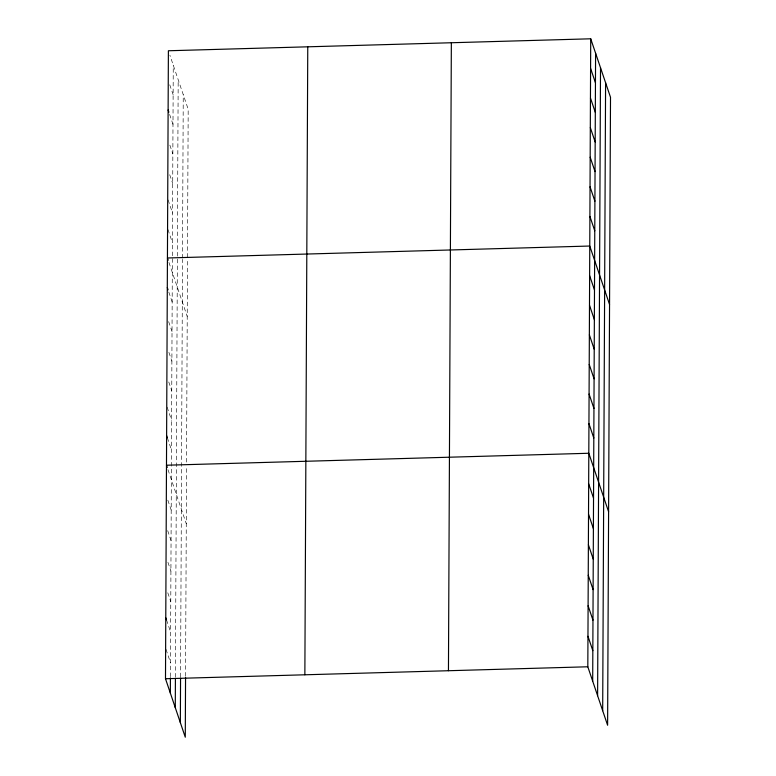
<?xml version="1.0" encoding="UTF-8"?>
<svg xmlns="http://www.w3.org/2000/svg" width="776" height="776" viewBox="0 0 776 776"><rect width="100%" height="100%" fill="white"/><g stroke="black" fill="none" stroke-linecap="round" stroke-linejoin="round"><path stroke-width="0.58" stroke-dasharray="3.88 2.91" d="M170.429 676.691L172.369 256.972M172.379 255.789L173.261 65.136M175.424 677.157L177.364 257.312M177.364 256.129L178.179 79.686M180.566 676.895L182.496 259.281M182.506 258.098L183.252 94.672M185.561 676.197L186.531 466.851M186.55 462.108L187.491 258.427M187.501 257.244L188.18 109.222L169.886 55.183M169.75 84.788L173.126 94.74M169.614 114.392L172.98 124.344M169.857 145.102L172.844 153.949M169.711 174.707L172.709 183.553M168.082 199.888L172.573 213.157M167.946 229.492L172.437 242.762M168.935 262.414L187.22 316.453M168.79 292.019L172.165 301.971M168.654 321.623L172.029 331.575M168.896 352.333L171.894 361.18M168.761 381.938L171.748 390.784M167.121 407.119L171.612 420.388M167.364 437.829L171.477 449.993M167.975 469.645L186.269 523.693M167.829 500.151L171.205 510.104M167.694 530.648L171.059 540.6M167.926 562.26L170.924 571.107M167.781 592.757L170.778 601.604M166.52 619.946L170.633 632.11M166.006 649.337L170.497 662.607"/><path stroke-width="1.16" d="M185.551 677.37L185.28 737.2L165.492 678.738L168.392 50.76L590.72 38.8L610.508 97.262L607.608 725.24L587.82 666.778L590.72 38.8M170.351 693.113L170.429 677.865M175.279 707.663L175.415 678.331M180.352 722.65L180.556 678.069M304.861 674.79L307.762 46.812M448.45 670.726L451.351 42.748M592.689 681.153L595.59 53.175M597.607 695.703L600.517 67.725M602.68 710.69L605.59 82.712M165.492 678.738L587.82 666.778M590.585 68.404L595.454 82.78M590.449 98.009L595.318 112.384M590.313 127.613L595.182 141.989M590.177 157.218L595.037 171.593M590.041 186.822L594.901 201.197M589.905 216.426L594.765 230.802M609.558 304.493L589.76 246.031L167.432 257.991L168.179 260.202M589.624 275.635L594.494 290.011M589.488 305.24L594.358 319.615M589.353 334.844L594.222 349.219M589.217 364.448L594.086 378.824M589.081 394.053L593.95 408.428M588.945 423.657L593.805 438.033M608.597 511.733L588.809 453.262L166.471 465.222L167.228 467.433M588.664 483.768L593.533 498.143M588.528 514.265L593.388 528.64M588.383 544.771L593.252 559.147M588.247 575.268L593.106 589.644M588.101 605.775L592.971 620.15M587.956 636.272L592.825 650.647M168.12 109.969L168.867 112.181M167.296 287.595L168.043 289.807M166.617 435.617L167.364 437.829M165.773 617.735L166.52 619.946"/></g></svg>
